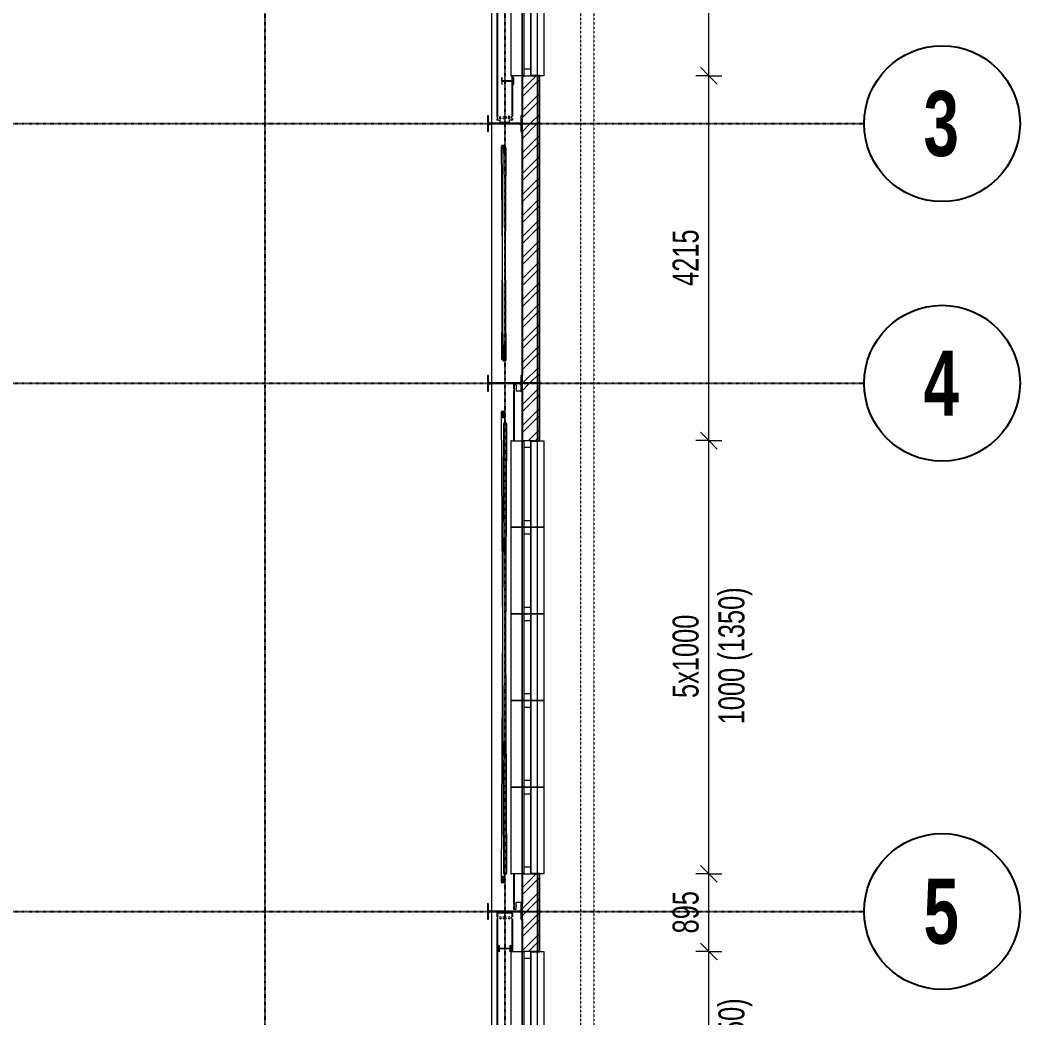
# Model space of a CAD drawing. Header units: millimetres. Extents: x 175370 to 209523, y 3478 to 159868.
# Drawn here: x 194161 to 205708, y 130568 to 142089 of the extents above; entities that cross this region are included whole.
import ezdxf

# ---------------------------------------------------------------- set-up
doc = ezdxf.new("R2010")
doc.units = ezdxf.units.MM
doc.linetypes.add('1_Čerchovaná 6_0mm', pattern=[12, 6, -3, 0, -3])
doc.linetypes.add('3_Čárkovaná 1_0mm', pattern=[2, 1, -1])
for name, color, linetype, lineweight in [('A-ANNO-DIMS', 7, 'Continuous', 9), ('A-ANNO-DIMS-150', 7, 'Continuous', 9), ('A-DETL-MBND', 7, '3_Čárkovaná 1_0mm', 9), ('A-DETL-THIN', 7, 'Continuous', 9), ('A-GENM', 7, 'Continuous', 9), ('A-GLAZ', 7, 'Continuous', 9), ('A-GLAZ-SILL', 7, 'Continuous', 9), ('A-WALL', 7, 'Continuous', 9), ('A-WALL-1', 7, 'Continuous', 25), ('S-BEAM', 7, 'Continuous', 9), ('S-COLS', 7, 'Continuous', 9)]:
    doc.layers.add(name, color=color, linetype=linetype, lineweight=lineweight)
for name, color, linetype, lineweight, true_color in [('A-WALL-PATT-1', 9, 'Continuous', 9, 0x808080), ('S-GRID-1', 9, '1_Čerchovaná 6_0mm', 25, 0x808080), ('S-GRID-IDEN', 9, 'Continuous', 25, 0x808080), ('S-GRID-IDEN-1', 9, 'Continuous', 9, 0x808080)]:
    doc.layers.add(name, color=color, linetype=linetype, lineweight=lineweight, true_color=true_color)
doc.styles.add('Arial', font='arial.ttf', dxfattribs={"width": 0.7, "height": 300})
doc.styles.add('Arial_B', font='arialbd.ttf', dxfattribs={"width": 0.7, "height": 750})
doc.dimstyles.new('Vnitřní_-_průhledné', dxfattribs={"dimscale": 304.8, "dimtxt": 306.07782, "dimasz": 0.639764, "dimexe": 0.492126, "dimexo": 0.0625, "dimgap": 0.098425, "dimtad": 1, "dimdec": 0, "dimrnd": 5, "dimzin": 0, "dimdsep": 46, "dimtxsty": 'Arial', "dimblk1": 'OBLIQUE', "dimblk2": 'OBLIQUE', "dimsah": 1, "dimcen": 0.09, "dimdle": 0.492126, "dimazin": 0, "dimtfac": 1, "dimtdec": 4, "dimtix": 1, "dimtmove": 0, "dimatfit": 3, "dimfxl": 0.492126, "dimfxlon": 1, "dimtvp": 1, "dimtolj": 1, "dimtzin": 0, "dimarcsym": 2})
doc.dimstyles.new('Vnitřní_-_průhledné_1', dxfattribs={"dimscale": 304.8, "dimtxt": 306.07782, "dimasz": 0.639764, "dimexe": 0.492126, "dimexo": 0.0625, "dimgap": 0.098425, "dimtad": 1, "dimdec": 0, "dimrnd": 5, "dimzin": 0, "dimdsep": 46, "dimtxsty": 'Arial', "dimblk1": 'OBLIQUE', "dimblk2": 'OBLIQUE', "dimsah": 1, "dimcen": 0.09, "dimdle": 0.492126, "dimazin": 0, "dimtfac": 1, "dimtdec": 4, "dimtix": 1, "dimtmove": 2, "dimatfit": 3, "dimfxl": 0.492126, "dimfxlon": 1, "dimtvp": 1, "dimtolj": 1, "dimtzin": 0, "dimarcsym": 2})
pattern_1 = [(45.00036, (0, 0), (-121.23422, 121.2327), []), (45.00036, (80.82, 0.0005), (-121.23422, 121.2327), [])]

# ---------------------------------------------------------------- blocks, each defined once
blk = doc.blocks.new('Sloup IPE - 387935-1NP')
at = {"layer": 'S-COLS'}
for p, q in [((243670, 18022), (243577, 17868)), ((243648, 17959), (243681, 18015)), ((243681, 18015), (243670, 18022)), ((243588, 17861), (243622, 17916)), ((243651, 17923), (243934, 17753)), ((243939, 17760), (243655, 17931)), ((243577, 17868), (243588, 17861)), ((243920, 17661), (244012, 17816)), ((244001, 17823), (243968, 17767)), ((244012, 17816), (244001, 17823)), ((243941, 17724), (243908, 17668)), ((243908, 17668), (243920, 17661))]:
    blk.add_line(p, q, dxfattribs=at)
at = {"layer": 'S-COLS', "flags": 128}
for points in [[(243622, 17916), (243625, 17920), (243628, 17923), (243632, 17925), (243637, 17926), (243642, 17926), (243646, 17925), (243651, 17923)], [(243655, 17931), (243651, 17933), (243648, 17937), (243646, 17941), (243645, 17946), (243645, 17951), (243646, 17955), (243648, 17959)], [(243934, 17753), (243938, 17750), (243941, 17746), (243943, 17742), (243944, 17737), (243944, 17733), (243943, 17728), (243941, 17724)], [(243968, 17767), (243965, 17763), (243961, 17760), (243957, 17758), (243952, 17757), (243948, 17757), (243943, 17758), (243939, 17760)]]:
    blk.add_lwpolyline(points, dxfattribs=at)
blk = doc.blocks.new('Sloup IPE - 387972-1NP')
at = {"layer": 'S-COLS'}
for p, q in [((242125, 15453), (242033, 15298)), ((242104, 15390), (242137, 15446)), ((242394, 15191), (242111, 15361)), ((242137, 15446), (242125, 15453)), ((242033, 15298), (242044, 15291)), ((242044, 15291), (242077, 15347)), ((242106, 15354), (242390, 15184)), ((242375, 15092), (242468, 15247)), ((242457, 15254), (242423, 15198)), ((242468, 15247), (242457, 15254)), ((242397, 15155), (242364, 15099)), ((242364, 15099), (242375, 15092))]:
    blk.add_line(p, q, dxfattribs=at)
at = {"layer": 'S-COLS', "flags": 128}
for points in [[(242077, 15347), (242080, 15351), (242084, 15354), (242088, 15356), (242093, 15357), (242097, 15357), (242102, 15356), (242106, 15354)], [(242111, 15361), (242107, 15364), (242104, 15368), (242102, 15372), (242101, 15377), (242101, 15381), (242102, 15386), (242104, 15390)], [(242390, 15184), (242394, 15181), (242397, 15177), (242399, 15173), (242400, 15168), (242400, 15164), (242399, 15159), (242397, 15155)], [(242423, 15198), (242420, 15194), (242417, 15191), (242413, 15189), (242408, 15188), (242403, 15188), (242399, 15189), (242394, 15191)]]:
    blk.add_lwpolyline(points, dxfattribs=at)
blk = doc.blocks.new('Sloup IPE - 388009-1NP')
at = {"layer": 'S-COLS'}
for p, q in [((238984, 10227), (238891, 10072)), ((238962, 10164), (238995, 10220)), ((238995, 10220), (238984, 10227)), ((238891, 10072), (238903, 10065)), ((238903, 10065), (238936, 10121)), ((238965, 10128), (239249, 9958)), ((239253, 9965), (238969, 10135)), ((239234, 9866), (239327, 10021)), ((239315, 10028), (239282, 9972)), ((239327, 10021), (239315, 10028)), ((239256, 9929), (239222, 9873)), ((239222, 9873), (239234, 9866))]:
    blk.add_line(p, q, dxfattribs=at)
at = {"layer": 'S-COLS', "flags": 128}
for points in [[(238969, 10135), (238966, 10138), (238963, 10142), (238960, 10146), (238959, 10151), (238959, 10155), (238960, 10160), (238962, 10164)], [(238936, 10121), (238939, 10125), (238943, 10128), (238947, 10130), (238951, 10131), (238956, 10131), (238961, 10130), (238965, 10128)], [(239249, 9958), (239252, 9955), (239255, 9951), (239257, 9947), (239259, 9942), (239259, 9938), (239258, 9933), (239256, 9929)], [(239282, 9972), (239279, 9968), (239275, 9965), (239271, 9963), (239267, 9962), (239262, 9962), (239257, 9963), (239253, 9965)]]:
    blk.add_lwpolyline(points, dxfattribs=at)
blk = doc.blocks.new('Sloup IPE - 487111-1NP')
at = {"layer": 'S-COLS'}
for p, q in [((238810, 9685), (238848, 9747)), ((238830, 9705), (238816, 9681)), ((238853, 9744), (238839, 9721)), ((238936, 9649), (238839, 9707)), ((238842, 9711), (238938, 9653)), ((238848, 9747), (238853, 9744)), ((238816, 9681), (238810, 9685)), ((238924, 9616), (238938, 9640)), ((238930, 9613), (238924, 9616)), ((238967, 9675), (238930, 9613)), ((238948, 9656), (238962, 9679)), ((238962, 9679), (238967, 9675))]:
    blk.add_line(p, q, dxfattribs=at)
for centre, start, end in [((238836, 9701), 58.9896, 148.9896), ((238845, 9717), 148.9896, 238.9896), ((238932, 9643), 328.9896, 58.9896), ((238942, 9659), 238.9896, 328.9896)]:
    blk.add_arc(centre, 7, start, end, dxfattribs=at)
blk = doc.blocks.new('OKNO_1k - Okno Hala 1000x1000-V13-1NP')
at = {"layer": 'A-GENM'}
for p, q in [((498, 230), (-500, 230)), ((-500, 230), (-500, 220)), ((-500, 80), (-500, 220)), ((500, 220), (500, 230)), ((500, 220), (500, 100))]:
    blk.add_line(p, q, dxfattribs=at)
at = {"layer": 'A-GLAZ'}
for p, q in [((-500, 80), (-500, 0)), ((500, 80), (-500, 80)), ((-420, 80), (-420, 0)), ((420, 0), (420, 80)), ((500, 0), (500, 80)), ((500, 0), (-500, 0)), ((-500, 0), (500, 0)), ((-500, -150), (-500, 0)), ((500, -100), (500, -150)), ((500, -150), (-500, -150))]:
    blk.add_line(p, q, dxfattribs=at)
at = {"layer": 'A-GLAZ-SILL'}
blk.add_line((-500, 100), (500, 100), dxfattribs=at)
blk = doc.blocks.new('IPE - 489591-1NP')
at = {"layer": 'S-BEAM'}
for p, q in [((248436, 25740), (246860, 23118)), ((248443, 25736), (246867, 23114)), ((248443, 25736), (248436, 25740)), ((248451, 25732), (248443, 25736)), ((248451, 25732), (248469, 25721)), ((248484, 25746), (248469, 25721)), ((248575, 25691), (248484, 25746)), ((248575, 25691), (248560, 25666)), ((248576, 25656), (248560, 25666)), ((248584, 25652), (248574, 25636)), ((248576, 25656), (248584, 25652)), ((248591, 25648), (248583, 25635)), ((248591, 25648), (248584, 25652)), ((248584, 25652), (248584, 25652)), ((248567, 25623), (247008, 23030)), ((248572, 25616), (247015, 23025)), ((246856, 23111), (243757, 17956)), ((246863, 23107), (243762, 17949)), ((247003, 23022), (246725, 22559)), ((247010, 23018), (246732, 22555)), ((244149, 18273), (244119, 18224)), ((244156, 18269), (244126, 18220)), ((244117, 18220), (243906, 17870)), ((244124, 18216), (243915, 17868)), ((243746, 17937), (243738, 17924)), ((243745, 17920), (243738, 17924)), ((243754, 17936), (243745, 17920)), ((243753, 17915), (243745, 17920)), ((243745, 17920), (243745, 17920)), ((243753, 17915), (243770, 17905)), ((243759, 17885), (243770, 17905)), ((243759, 17885), (243850, 17830)), ((243850, 17830), (243862, 17850)), ((243878, 17840), (243862, 17850)), ((243885, 17835), (243878, 17840)), ((243896, 17853), (243885, 17835)), ((243885, 17835), (243885, 17836)), ((243892, 17831), (243885, 17835)), ((243901, 17846), (243892, 17831))]:
    blk.add_line(p, q, dxfattribs=at)
for centre, start, end in [((248509, 25667), 58.9896, 238.9896), ((248509, 25667), 238.9896, 58.9896), ((248543, 25646), 58.9896, 238.9896), ((248543, 25646), 238.9896, 58.9896), ((248543, 25646), 298.9896, 313.9896), ((248577, 25626), 58.9896, 105.6424), ((248577, 25626), 192.3369, 238.9896), ((243751, 17946), 238.9896, 285.6424), ((243751, 17946), 12.3369, 58.9896), ((243786, 17926), 58.9896, 238.9896), ((243786, 17926), 118.9896, 133.9896), ((243786, 17926), 238.9896, 58.9896), ((243820, 17905), 58.9896, 238.9896), ((243820, 17905), 238.9896, 310.5265), ((243820, 17905), 250.9124, 310.5265), ((243820, 17905), 58.9896, 73.9896), ((243820, 17905), 4.1027, 58.9896), ((243838, 17896), 178.5903, 238.9896), ((243838, 17896), 178.5903, 202.75), ((243820, 17905), 4.1027, 31.5462), ((243840, 17900), 58.9896, 149.1059), ((243840, 17900), 84.7371, 149.1059), ((243840, 17900), 58.9896, 71.8634), ((243840, 17900), 317.4537, 58.9896), ((243838, 17896), 226.9098, 238.9896), ((243838, 17896), 238.9896, 340.5255), ((243872, 17876), 137.4537, 238.9896), ((243875, 17880), 58.9896, 160.5255), ((243872, 17876), 238.9896, 340.5255), ((243875, 17880), 58.9896, 73.4948), ((243875, 17880), 317.4537, 58.9896), ((243872, 17876), 326.0204, 340.5255), ((243875, 17880), 317.4537, 331.9589), ((243907, 17855), 192.3369, 238.9896), ((243909, 17859), 58.9896, 105.6424)]:
    blk.add_arc(centre, 11, start, end, dxfattribs=at)
for points, knots in [([(248567, 25623), (248567, 25623), (248567, 25623), (248566, 25624), (248566, 25625), (248566, 25626), (248566, 25627), (248567, 25628), (248567, 25629), (248568, 25631), (248569, 25633), (248570, 25634), (248571, 25635), (248572, 25635), (248573, 25636), (248574, 25636), (248574, 25636), (248574, 25636), (248574, 25636)], [0, 0, 0, 0, 0.1, 0.15, 0.2, 0.25, 0.3, 0.35, 0.4, 0.5, 0.6, 0.65, 0.7, 0.75, 0.8, 0.85, 0.9, 1, 1, 1, 1]), ([(243754, 17936), (243754, 17936), (243755, 17936), (243755, 17936), (243756, 17936), (243757, 17937), (243758, 17937), (243758, 17938), (243760, 17939), (243761, 17941), (243762, 17942), (243762, 17944), (243762, 17945), (243762, 17946), (243762, 17947), (243762, 17948), (243762, 17948), (243762, 17949), (243762, 17949)], [-1, -1, -1, -1, -0.9, -0.85, -0.8, -0.75, -0.7, -0.65, -0.6, -0.5, -0.4, -0.35, -0.3, -0.25, -0.2, -0.15, -0.1, 0, 0, 0, 0]), ([(243898, 17863), (243898, 17862), (243897, 17861), (243896, 17859), (243896, 17857), (243896, 17856), (243896, 17855), (243896, 17855), (243896, 17854), (243896, 17853), (243896, 17853), (243896, 17853)], [-1, -1, -1, -1, -0.833333, -0.666667, -0.583333, -0.5, -0.416667, -0.333333, -0.25, -0.166667, 0, 0, 0, 0]), ([(243898, 17863), (243899, 17863), (243899, 17865), (243901, 17866), (243902, 17867), (243903, 17868), (243903, 17869), (243904, 17869), (243905, 17869), (243906, 17869), (243906, 17870), (243906, 17870)], [0, 0, 0, 0, 0.166667, 0.333333, 0.416667, 0.5, 0.583333, 0.666667, 0.75, 0.833333, 1, 1, 1, 1])]:
    blk.add_open_spline(points, degree=3, knots=knots, dxfattribs=at)
for points in [[(248568, 25631), (248568, 25632), (248569, 25632), (248569, 25633)], [(248574, 25636), (248574, 25636), (248574, 25636), (248574, 25636)], [(243754, 17936), (243754, 17936), (243754, 17936), (243755, 17936)], [(243759, 17939), (243760, 17939), (243760, 17940), (243761, 17941)], [(243898, 17863), (243898, 17862), (243897, 17861), (243896, 17859), (243896, 17859)], [(243896, 17853), (243896, 17853), (243896, 17853), (243896, 17853)], [(243898, 17863), (243899, 17863), (243899, 17864), (243900, 17865)]]:
    blk.add_open_spline(points, degree=3, dxfattribs=at)
blk = doc.blocks.new('OKNO_1k - Okno Hala 1000x1000-V12-1NP')
at = {"layer": 'A-GENM'}
for p, q in [((500, 230), (-500, 230)), ((-500, 230), (-500, 220)), ((-500, 100), (-500, 220)), ((500, 220), (500, 230)), ((500, 220), (500, 80))]:
    blk.add_line(p, q, dxfattribs=at)
at = {"layer": 'A-GLAZ'}
for p, q in [((-500, 80), (-500, 0)), ((500, 80), (-500, 80)), ((-420, 80), (-420, 0)), ((420, 0), (420, 80)), ((500, 0), (500, 80)), ((500, 0), (-500, 0)), ((-500, 0), (500, 0)), ((-500, -150), (-500, -100)), ((500, 0), (500, -150)), ((500, -150), (-500, -150))]:
    blk.add_line(p, q, dxfattribs=at)
at = {"layer": 'A-GLAZ-SILL'}
blk.add_line((-500, 100), (500, 100), dxfattribs=at)
blk = doc.blocks.new('IPE - 500084-1NP')
at = {"layer": 'S-BEAM'}
for p, q in [((239022, 10077), (239000, 10039)), ((239029, 10073), (239005, 10032)), ((239029, 10073), (239022, 10077)), ((239037, 10068), (239029, 10073)), ((239162, 9993), (239037, 10068)), ((238988, 10020), (235931, 4934)), ((238997, 10019), (235936, 4927)), ((239137, 9935), (238941, 9608)), ((239170, 9988), (239145, 9948)), ((239176, 9984), (239154, 9946)), ((239170, 9988), (239162, 9993)), ((239176, 9984), (239170, 9988)), ((239142, 9928), (238948, 9604)), ((236365, 5323), (236079, 4848)), ((236372, 5319), (236088, 4846)), ((235919, 4915), (235900, 4883)), ((235900, 4883), (235907, 4878)), ((235928, 4914), (235907, 4878)), ((235907, 4878), (235914, 4874)), ((235914, 4874), (236040, 4799)), ((236040, 4799), (236047, 4794)), ((236072, 4835), (236047, 4794)), ((236047, 4794), (236054, 4790)), ((236077, 4828), (236054, 4790))]:
    blk.add_line(p, q, dxfattribs=at)
for centre, start, end in [((238994, 10030), 238.9896, 285.6424), ((238994, 10030), 12.3369, 58.9896), ((239028, 10009), 58.9896, 238.9896), ((239028, 10009), 238.9896, 58.9896), ((239062, 9989), 58.9896, 238.9896), ((239062, 9989), 238.9896, 304.3583), ((239062, 9989), 238.9896, 304.3583), ((239062, 9989), 353.621, 58.9896), ((239062, 9989), 353.621, 58.9896), ((239080, 9978), 173.621, 238.9896), ((239080, 9978), 173.621, 199.7684), ((239080, 9978), 225.9159, 238.9896), ((239080, 9978), 58.9896, 124.3583), ((239080, 9978), 98.2108, 124.3583), ((239080, 9978), 238.9896, 58.9896), ((239080, 9978), 58.9896, 72.0634), ((239114, 9958), 58.9896, 238.9896), ((239114, 9958), 238.9896, 58.9896), ((239148, 9937), 192.3369, 238.9896), ((239148, 9937), 58.9896, 105.6424), ((235925, 4925), 238.9896, 285.6424), ((235925, 4925), 12.3369, 58.9896), ((235959, 4904), 58.9896, 238.9896), ((235959, 4904), 238.9896, 58.9896), ((235994, 4883), 58.9896, 238.9896), ((235994, 4883), 238.9896, 327.0679), ((235994, 4883), 58.9896, 73.9896), ((235994, 4883), 4.0468, 58.9896), ((235994, 4883), 48.0011, 58.9896), ((235994, 4883), 297.7085, 327.0679), ((235994, 4883), 4.0468, 37.0125), ((236014, 4878), 184.0468, 238.9896), ((236014, 4878), 184.0468, 238.9896), ((236014, 4878), 58.9896, 147.0679), ((236014, 4878), 103.0288, 147.0679), ((236014, 4878), 238.9896, 58.9896), ((236014, 4878), 238.9896, 253.9896), ((236014, 4878), 58.9896, 88.3491), ((236048, 4858), 58.9896, 238.9896), ((236048, 4858), 238.9896, 58.9896), ((236082, 4837), 192.3369, 238.9896), ((236082, 4837), 58.9896, 105.6424)]:
    blk.add_arc(centre, 11, start, end, dxfattribs=at)
for points, knots in [([(238997, 10019), (238997, 10019), (238997, 10019), (238998, 10019), (238998, 10020), (238999, 10020), (239000, 10021), (239001, 10021), (239002, 10022), (239003, 10024), (239004, 10026), (239005, 10027), (239005, 10028), (239005, 10029), (239005, 10030), (239005, 10031), (239005, 10032), (239005, 10032), (239005, 10032)], [-1, -1, -1, -1, -0.9, -0.85, -0.8, -0.75, -0.7, -0.65, -0.6, -0.5, -0.4, -0.35, -0.3, -0.25, -0.2, -0.15, -0.1, 0, 0, 0, 0]), ([(239137, 9935), (239137, 9935), (239137, 9935), (239137, 9936), (239137, 9936), (239137, 9937), (239137, 9938), (239137, 9939), (239138, 9941), (239139, 9943), (239140, 9944), (239141, 9945), (239142, 9946), (239143, 9947), (239144, 9947), (239144, 9947), (239145, 9948), (239145, 9948), (239145, 9948)], [0, 0, 0, 0, 0.1, 0.15, 0.2, 0.25, 0.3, 0.35, 0.4, 0.5, 0.6, 0.65, 0.7, 0.75, 0.8, 0.85, 0.9, 1, 1, 1, 1]), ([(235928, 4914), (235928, 4914), (235928, 4914), (235929, 4914), (235930, 4915), (235931, 4915), (235931, 4916), (235932, 4916), (235933, 4917), (235935, 4919), (235935, 4921), (235936, 4922), (235936, 4923), (235936, 4924), (235936, 4925), (235936, 4926), (235936, 4927), (235936, 4927), (235936, 4927)], [-1, -1, -1, -1, -0.9, -0.85, -0.8, -0.75, -0.7, -0.65, -0.6, -0.5, -0.4, -0.35, -0.3, -0.25, -0.2, -0.15, -0.1, 0, 0, 0, 0]), ([(236072, 4835), (236072, 4835), (236072, 4835), (236072, 4836), (236071, 4836), (236071, 4837), (236072, 4838), (236072, 4839), (236072, 4841), (236073, 4843), (236074, 4844), (236075, 4845), (236076, 4846), (236077, 4847), (236078, 4847), (236079, 4847), (236079, 4848), (236079, 4848), (236079, 4848)], [0, 0, 0, 0, 0.1, 0.15, 0.2, 0.25, 0.3, 0.35, 0.4, 0.5, 0.6, 0.65, 0.7, 0.75, 0.8, 0.85, 0.9, 1, 1, 1, 1])]:
    blk.add_open_spline(points, degree=3, knots=knots, dxfattribs=at)
blk.add_open_spline([(235933, 4917), (235934, 4918), (235934, 4918), (235935, 4919)], degree=3, dxfattribs=at)
blk = doc.blocks.new('Kruhové tyče - 505106-1NP')
at = {"layer": 'S-BEAM'}
for p, q in [((242064, 15011), (242053, 14992)), ((242045, 15008), (240733, 12801)), ((242015, 14879), (242080, 14987)), ((242029, 14952), (242024, 14943)), ((242053, 14992), (242029, 14952)), ((242038, 14947), (242033, 14938)), ((242062, 14987), (242038, 14947)), ((242073, 15005), (242062, 14987)), ((239359, 10413), (240767, 12780)), ((240657, 12674), (239325, 10434)), ((240114, 11732), (240028, 11587)), ((240037, 11582), (240123, 11726))]:
    blk.add_line(p, q, dxfattribs=at)
for centre, start_param, end_param in [((242062, 14998), 4.965069, 6.283185), ((242022, 14930), 4.459709, 4.965069), ((242062, 14998), 3.141593, 4.459709), ((240112, 11719), 1.318116, 1.823477), ((240112, 11719), 4.459709, 4.965069), ((240026, 11574), 4.459709, 4.965069), ((239342, 10424), 0, 3.141593), ((239342, 10424), 3.141593, 6.283185)]:
    blk.add_ellipse(centre, major_axis=(-17.2, 10.2), ratio=0.62459, start_param=start_param, end_param=end_param, dxfattribs=at)
blk = doc.blocks.new('Kruhové tyče - 505107-1NP')
at = {"layer": 'S-BEAM'}
for p, q in [((241996, 14878), (239248, 10361)), ((240675, 12630), (242030, 14857)), ((241237, 13602), (241325, 13746)), ((241333, 13740), (241246, 13597)), ((239266, 10361), (239286, 10394)), ((239283, 10340), (239330, 10418)), ((239286, 10394), (239296, 10409)), ((239295, 10388), (239304, 10404)), ((239255, 10342), (239266, 10361)), ((239264, 10337), (239275, 10355)), ((239275, 10355), (239295, 10388))]:
    blk.add_line(p, q, dxfattribs=at)
for centre, start_param, end_param in [((242013, 14867), 0, 3.141593), ((242013, 14867), 3.141593, 6.283185), ((241335, 13753), 1.318116, 1.823477), ((241248, 13610), 1.318116, 1.823477), ((241248, 13610), 4.459709, 4.965069), ((239306, 10417), 1.318116, 1.823477), ((239266, 10350), 0, 1.318116), ((239266, 10350), 1.823477, 3.141593)]:
    blk.add_ellipse(centre, major_axis=(-17.1, 10.4), ratio=0.624562, start_param=start_param, end_param=end_param, dxfattribs=at)
blk = doc.blocks.new('Kruhové tyče - 505273-1NP')
at = {"layer": 'S-BEAM'}
for p, q in [((243624, 17634), (242996, 16573)), ((243646, 17641), (243621, 17599)), ((243639, 17580), (243659, 17614)), ((243654, 17636), (243641, 17614)), ((242978, 16542), (242372, 15518)), ((242407, 15498), (243031, 16552)), ((242472, 15657), (242419, 15568)), ((242428, 15563), (242481, 15652)), ((242377, 15496), (242394, 15525)), ((242385, 15491), (242403, 15520)), ((242394, 15525), (242415, 15560)), ((242403, 15520), (242423, 15555))]:
    blk.add_line(p, q, dxfattribs=at)
for centre, start_param, end_param in [((243617, 17582), 4.874316, 4.965069), ((243641, 17624), 4.965069, 6.283185), ((243641, 17624), 3.141593, 4.459709), ((242468, 15640), 1.318116, 1.823477), ((242468, 15640), 4.459709, 4.965069), ((242390, 15508), 0, 1.318116), ((242390, 15508), 4.965069, 6.283185), ((242390, 15508), 1.823477, 3.141593), ((242410, 15543), 1.318116, 1.823477), ((242390, 15508), 3.141593, 4.459709), ((242410, 15543), 4.459709, 4.965069), ((242415, 15551), 4.459709, 4.965069)]:
    blk.add_ellipse(centre, major_axis=(-17.2, 10.2), ratio=0.875121, start_param=start_param, end_param=end_param, dxfattribs=at)
blk = doc.blocks.new('Kruhové tyče - 505274-1NP')
at = {"layer": 'S-BEAM'}
for p, q in [((243628, 17607), (242365, 15539)), ((243001, 16503), (243662, 17586)), ((243632, 17585), (243614, 17556)), ((243623, 17551), (243641, 17580)), ((243649, 17614), (243632, 17585)), ((243658, 17608), (243641, 17580)), ((242427, 15563), (242463, 15623)), ((242369, 15517), (242387, 15546)), ((242387, 15546), (242395, 15560)), ((242399, 15518), (242404, 15527))]:
    blk.add_line(p, q, dxfattribs=at)
for centre, start_param, end_param in [((243627, 17567), 1.318116, 1.823477), ((243645, 17597), 0, 1.318116), ((243645, 17597), 4.965069, 6.283185), ((243627, 17567), 4.459709, 4.965069), ((243645, 17597), 1.823477, 3.141593), ((243645, 17597), 3.141593, 4.459709), ((242382, 15528), 0, 1.318116), ((242382, 15528), 2.25919, 3.141593)]:
    blk.add_ellipse(centre, major_axis=(-17.1, 10.4), ratio=0.861694, start_param=start_param, end_param=end_param, dxfattribs=at)
blk = doc.blocks.new('Sloup IPE - 508076-1NP')
at = {"layer": 'S-COLS'}
for p, q in [((244037, 18314), (244000, 18251)), ((244000, 18251), (244006, 18247)), ((244006, 18247), (244020, 18271)), ((244029, 18287), (244043, 18310)), ((244029, 18273), (244126, 18215)), ((244128, 18219), (244032, 18277)), ((244043, 18310), (244037, 18314)), ((244152, 18245), (244138, 18222)), ((244157, 18241), (244152, 18245)), ((244128, 18206), (244114, 18182)), ((244114, 18182), (244120, 18179)), ((244120, 18179), (244157, 18241))]:
    blk.add_line(p, q, dxfattribs=at)
for centre, start, end in [((244026, 18267), 58.9896, 148.9896), ((244035, 18283), 148.9896, 238.9896), ((244122, 18209), 328.9896, 58.9896), ((244132, 18225), 238.9896, 328.9896)]:
    blk.add_arc(centre, 7, start, end, dxfattribs=at)
blk = doc.blocks.new('OKNO_1k - Okno Hala 1000x1000-V8-1NP')
at = {"layer": 'A-GENM'}
for p, q in [((500, 230), (-500, 230)), ((-500, 230), (-500, 220)), ((-500, 80), (-500, 220)), ((500, 220), (500, 230)), ((500, 220), (500, 80))]:
    blk.add_line(p, q, dxfattribs=at)
at = {"layer": 'A-GLAZ'}
for p, q in [((-500, 80), (-500, 0)), ((500, 80), (-500, 80)), ((-420, 80), (-420, 0)), ((420, 0), (420, 80)), ((500, 0), (500, 80)), ((500, 0), (-500, 0)), ((-500, 0), (500, 0)), ((-500, -150), (-500, 0)), ((500, 0), (500, -150)), ((500, -150), (-500, -150))]:
    blk.add_line(p, q, dxfattribs=at)
at = {"layer": 'A-GLAZ-SILL'}
blk.add_line((-500, 100), (500, 100), dxfattribs=at)
blk = doc.blocks.new('OKNO_1k - Okno Hala 1000x1000-V19-1NP')
at = {"layer": 'A-GENM'}
for p, q in [((500, 230), (-500, 230)), ((-500, 230), (-500, 220)), ((-500, 80), (-500, 220)), ((500, 220), (500, 230)), ((500, 220), (500, 100))]:
    blk.add_line(p, q, dxfattribs=at)
at = {"layer": 'A-GLAZ'}
for p, q in [((-500, 80), (-500, 0)), ((500, 80), (-500, 80)), ((-420, 80), (-420, 0)), ((420, 0), (420, 80)), ((500, 0), (500, 80)), ((500, 0), (-500, 0)), ((-500, 0), (500, 0)), ((-500, -150), (-500, 0)), ((500, -100), (500, -150)), ((500, -150), (-500, -150))]:
    blk.add_line(p, q, dxfattribs=at)
at = {"layer": 'A-GLAZ-SILL'}
blk.add_line((-500, 100), (500, 100), dxfattribs=at)
blk = doc.blocks.new('IPE - 568342-1NP')
at = {"layer": 'S-BEAM'}
for p, q in [((242293, 15148), (241995, 14652)), ((242302, 15147), (242002, 14648)), ((242327, 15204), (242305, 15167)), ((242334, 15200), (242310, 15160)), ((242323, 15134), (242318, 15127)), ((242364, 15099), (242318, 15127)), ((242334, 15200), (242327, 15204)), ((242355, 15188), (242331, 15147)), ((242342, 15196), (242334, 15200)), ((242355, 15188), (242342, 15196)), ((239419, 10367), (239236, 10062)), ((239426, 10363), (239241, 10055)), ((239262, 10042), (239277, 10067)), ((239334, 10032), (239277, 10067)), ((239225, 10043), (239210, 10018)), ((239210, 10018), (239217, 10014)), ((239233, 10042), (239217, 10014)), ((239217, 10014), (239224, 10009)), ((239224, 10009), (239237, 10002)), ((239237, 10002), (239254, 10029))]:
    blk.add_line(p, q, dxfattribs=at)
for centre, start, end in [((242299, 15157), 238.9896, 285.6424), ((242299, 15157), 12.3369, 58.9896), ((242333, 15137), 103.3548, 194.6244), ((242333, 15137), 155.5089, 181.5859), ((239230, 10052), 12.3369, 58.9896), ((239230, 10052), 238.9896, 285.6424), ((239264, 10032), 103.3548, 194.6244), ((239264, 10032), 129.4319, 142.4704)]:
    blk.add_arc(centre, 11, start, end, dxfattribs=at)
for points in [[(242302, 15147), (242302, 15147), (242302, 15147), (242303, 15147), (242304, 15147), (242304, 15148), (242305, 15148), (242306, 15149), (242307, 15150), (242308, 15152), (242309, 15153), (242310, 15155), (242310, 15156), (242310, 15157), (242310, 15158), (242310, 15159), (242310, 15159), (242310, 15160), (242310, 15160)], [(239233, 10042), (239233, 10042), (239233, 10042), (239234, 10042), (239235, 10042), (239236, 10043), (239236, 10043), (239237, 10044), (239238, 10045), (239240, 10047), (239241, 10048), (239241, 10050), (239241, 10051), (239241, 10052), (239241, 10053), (239241, 10054), (239241, 10054), (239241, 10055), (239241, 10055)]]:
    blk.add_open_spline(points, degree=3, knots=[-1, -1, -1, -1, -0.9, -0.85, -0.8, -0.75, -0.7, -0.65, -0.6, -0.5, -0.4, -0.35, -0.3, -0.25, -0.2, -0.15, -0.1, 0, 0, 0, 0], dxfattribs=at)
for points in [[(239238, 10045), (239239, 10045), (239239, 10046), (239240, 10047)], [(239233, 10042), (239233, 10042), (239233, 10042), (239234, 10042)]]:
    blk.add_open_spline(points, degree=3, dxfattribs=at)
blk = doc.blocks.new('Osnova - 6mm-307864-1NP')
at = {"layer": 'S-GRID-IDEN'}
blk.add_circle((0, 0), 6, dxfattribs=at)
blk = doc.blocks.new('DIMBLOCK23-1NP')
at = {"layer": 'A-ANNO-DIMS-150', "lineweight": 18}
for p, q in [((202115, 131336), (202018, 131433)), ((202115, 131336), (202213, 131238)), ((202115, 126336), (202018, 126433)), ((202115, 126336), (202213, 126238))]:
    blk.add_line(p, q, dxfattribs=at)
at = {"layer": 'A-ANNO-DIMS-150'}
for p, q in [((202115, 131336), (201965, 131336)), ((202115, 126336), (202115, 131336)), ((202115, 131336), (202265, 131336)), ((202115, 126336), (201965, 126336)), ((202115, 126336), (202265, 126336))]:
    blk.add_line(p, q, dxfattribs=at)
at = {"layer": 'A-ANNO-DIMS-150', "color": 0, "char_height": 300, "attachment_point": 1, "rotation": 90, "line_spacing_factor": 0.941778, "style": 'Arial'}
for s, insert, width in [('1000 (1350)', (202226, 129213), 1859.07), ('5x1000', (201696, 129517), 1130.13)]:
    blk.add_mtext(s, dxfattribs=dict(at, insert=insert, width=width))
blk = doc.blocks.new('_Oblique')
at = {"color": 0, "linetype": 'ByBlock', "lineweight": -2}
blk.add_line((-0.5, -0.5), (0.5, 0.5), dxfattribs=at)
blk = doc.blocks.new('DIMBLOCK24-1NP')
at = {"layer": 'A-ANNO-DIMS-150', "lineweight": 18}
for p, q in [((202115, 132233), (202018, 132330)), ((202115, 132233), (202213, 132135)), ((202115, 131336), (202018, 131433)), ((202115, 131336), (202213, 131238))]:
    blk.add_line(p, q, dxfattribs=at)
at = {"layer": 'A-ANNO-DIMS-150'}
for p, q in [((202115, 132233), (201965, 132233)), ((202115, 131336), (202115, 132233)), ((202115, 132233), (202265, 132233)), ((202115, 131336), (201965, 131336)), ((202115, 131336), (202265, 131336))]:
    blk.add_line(p, q, dxfattribs=at)
at = {"layer": 'A-ANNO-DIMS-150', "color": 0, "insert": (201696, 131544), "char_height": 300, "width": 576.37, "attachment_point": 1, "rotation": 90, "line_spacing_factor": 0.941778, "style": 'Arial'}
blk.add_mtext('895', dxfattribs=at)
blk = doc.blocks.new('DIMBLOCK25-1NP')
at = {"layer": 'A-ANNO-DIMS-150', "lineweight": 18}
for p, q in [((202115, 137233), (202018, 137330)), ((202115, 137233), (202213, 137135)), ((202115, 132233), (202018, 132330)), ((202115, 132233), (202213, 132135))]:
    blk.add_line(p, q, dxfattribs=at)
at = {"layer": 'A-ANNO-DIMS-150'}
for p, q in [((202115, 137233), (201965, 137233)), ((202115, 132233), (202115, 137233)), ((202115, 137233), (202265, 137233)), ((202115, 132233), (201965, 132233)), ((202115, 132233), (202265, 132233))]:
    blk.add_line(p, q, dxfattribs=at)
at = {"layer": 'A-ANNO-DIMS-150', "color": 0, "char_height": 300, "attachment_point": 1, "rotation": 90, "line_spacing_factor": 0.941778, "style": 'Arial'}
for s, insert, width in [('1000 (1350)', (202226, 133958), 1859.07), ('5x1000', (201696, 134262), 1130.13)]:
    blk.add_mtext(s, dxfattribs=dict(at, insert=insert, width=width))
blk = doc.blocks.new('DIMBLOCK26-1NP')
at = {"layer": 'A-ANNO-DIMS-150'}
for p, q in [((202115, 141445), (201965, 141445)), ((202115, 137233), (202115, 141445)), ((202115, 141445), (202265, 141445)), ((202115, 137233), (201965, 137233)), ((202115, 137233), (202265, 137233))]:
    blk.add_line(p, q, dxfattribs=at)
at = {"layer": 'A-ANNO-DIMS-150', "lineweight": 18}
for p, q in [((202115, 141445), (202018, 141543)), ((202115, 141445), (202213, 141348)), ((202115, 137233), (202018, 137330)), ((202115, 137233), (202213, 137135))]:
    blk.add_line(p, q, dxfattribs=at)
at = {"layer": 'A-ANNO-DIMS-150', "color": 0, "insert": (201696, 139019), "char_height": 300, "width": 768.49, "attachment_point": 1, "rotation": 90, "line_spacing_factor": 0.941778, "style": 'Arial'}
blk.add_mtext('4215', dxfattribs=at)
blk = doc.blocks.new('DIMBLOCK27-1NP')
at = {"layer": 'A-ANNO-DIMS-150', "lineweight": 18}
for p, q in [((202115, 146445), (202018, 146543)), ((202115, 146445), (202213, 146348)), ((202115, 141445), (202018, 141543)), ((202115, 141445), (202213, 141348))]:
    blk.add_line(p, q, dxfattribs=at)
at = {"layer": 'A-ANNO-DIMS-150'}
for p, q in [((202115, 141445), (202115, 146595)), ((202115, 146445), (201965, 146445)), ((202115, 146445), (202265, 146445)), ((202115, 141445), (201965, 141445)), ((202115, 141445), (202265, 141445))]:
    blk.add_line(p, q, dxfattribs=at)
at = {"layer": 'A-ANNO-DIMS-150', "color": 0, "char_height": 300, "attachment_point": 1, "rotation": 90, "line_spacing_factor": 0.941778, "style": 'Arial'}
for s, insert, width in [('1000 (1350)', (202226, 143171), 1859.07), ('5x1000', (201696, 143475), 1130.13)]:
    blk.add_mtext(s, dxfattribs=dict(at, insert=insert, width=width))

msp = doc.modelspace()

# ---------------------------------------------------------------- hatches: boundary and pattern name
at = {"layer": 'A-WALL-PATT-1'}
h = msp.add_hatch(dxfattribs=at)
h.set_pattern_fill('FP_1', color=256, angle=76.01036, style=0, pattern_type=2)
h.set_pattern_definition(pattern_1)
h.paths.add_polyline_path([(199958.2, 140892.9), (200158.2, 140892.9), (200158.2, 141445.4), (199958.2, 141445.4), (199958.2, 140918.2)])
h.paths.add_polyline_path([(200158.2, 146445.4), (200158.2, 146990.4), (199958.2, 146990.4), (199958.2, 146445.4), (200058.2, 146445.4)])
h = msp.add_hatch(dxfattribs=at)
h.set_pattern_fill('FP_1', color=256, angle=76.01036, style=0, pattern_type=2)
h.set_pattern_definition(pattern_1)
h.paths.add_polyline_path([(200001, 137895.4), (200158.2, 137895.4), (200158.2, 140892.9), (199958.2, 140892.9), (199958.2, 137895.4)])
h = msp.add_hatch(dxfattribs=at)
h.set_pattern_fill('FP_1', color=256, angle=76.01036, style=0, pattern_type=2)
h.set_pattern_definition(pattern_1)
h.paths.add_polyline_path([(200158.2, 131797.9), (200158.2, 132232.6), (199958.2, 132232.6), (199958.2, 131797.9), (200001, 131797.9)])
h.paths.add_polyline_path([(199958.2, 137232.6), (200158.2, 137232.6), (200158.2, 137895.4), (199958.2, 137895.4), (199958.2, 137348)])
h = msp.add_hatch(dxfattribs=at)
h.set_pattern_fill('FP_1', color=256, angle=76.01036, style=0, pattern_type=2)
h.set_pattern_definition(pattern_1)
h.paths.add_polyline_path([(200158.2, 125414.4), (200158.2, 126335.6), (199958.2, 126335.6), (199958.2, 125614.4), (200134.2, 125614.4), (200134.2, 125414.4)])
h.paths.add_polyline_path([(199978.2, 131335.6), (200158.2, 131335.6), (200158.2, 131797.9), (199958.2, 131797.9), (199958.2, 131335.6)])

# ---------------------------------------------------------------- linework, layer by layer
at = {"layer": 'A-DETL-MBND'}
for p, q in [((200635.7, 124914.4), (200635.7, 150185.4)), ((200785.7, 150185.4), (200785.7, 124764.4))]:
    msp.add_line(p, q, dxfattribs=at)
at = {"layer": 'A-DETL-THIN'}
for p, q in [((200134.2, 153384.2), (200134.2, 125414.4)), ((199958.2, 153179.2), (199958.2, 125614.4))]:
    msp.add_line(p, q, dxfattribs=at)
at = {"layer": 'A-WALL'}
for p, q in [((199608.2, 140897.2), (199608.2, 146986.1)), ((199608.2, 137899.7), (199608.2, 140888.6)), ((199608.2, 131802.2), (199608.2, 137891.1)), ((199608.2, 126029), (199608.2, 131793.6))]:
    msp.add_line(p, q, dxfattribs=at)
at = {"layer": 'A-WALL-1'}
for p, q in [((199978.2, 141445.4), (199958.2, 141445.4)), ((199958.2, 141445.4), (199958.2, 140982.9)), ((200158.2, 141445.4), (200058.2, 141445.4)), ((200158.2, 137895.4), (200158.2, 141445.4)), ((199958.2, 140892.9), (200158.2, 140892.9)), ((199958.2, 140802.9), (199958.2, 137985.4)), ((200158.2, 137895.4), (199958.2, 137895.4)), ((200158.2, 137232.6), (200158.2, 137895.4)), ((199958.2, 137805.4), (199958.2, 137232.6)), ((199958.2, 137232.6), (199978.2, 137232.6)), ((200058.2, 137232.6), (200158.2, 137232.6)), ((199978.2, 132232.6), (199958.2, 132232.6)), ((199958.2, 132232.6), (199958.2, 131887.9)), ((200158.2, 132232.6), (200058.2, 132232.6)), ((200158.2, 131335.6), (200158.2, 132232.6)), ((199958.2, 131797.9), (200158.2, 131797.9)), ((199958.2, 131707.9), (199958.2, 131335.6)), ((199958.2, 131335.6), (199978.2, 131335.6)), ((200058.2, 131335.6), (200158.2, 131335.6))]:
    msp.add_line(p, q, dxfattribs=at)
at = {"layer": 'S-GRID-1'}
for p, q in [((196988.2, 158068.3), (196988.2, 120650.8)), ((199758.2, 158068.3), (199758.2, 120650.8)), ((177170.3, 140892.9), (203907.7, 140892.9)), ((177170.3, 137895.4), (203907.7, 137895.4)), ((177170.3, 131797.9), (203907.7, 131797.9))]:
    msp.add_line(p, q, dxfattribs=at)

# ---------------------------------------------------------------- block references
at = {"layer": 'A-GLAZ'}
for name, p, rotation in [('OKNO_1k - Okno Hala 1000x1000-V12-1NP', (200058.2, 141945.4), 89.99999999999629), ('OKNO_1k - Okno Hala 1000x1000-V19-1NP', (200058.2, 136732.6), 89.99999999999629), ('OKNO_1k - Okno Hala 1000x1000-V8-1NP', (200058.2, 135732.6), 89.99999999999629), ('OKNO_1k - Okno Hala 1000x1000-V8-1NP', (200058.2, 134732.6), 89.99999999999629), ('OKNO_1k - Okno Hala 1000x1000-V8-1NP', (200058.2, 133732.6), 89.99999999999629), ('OKNO_1k - Okno Hala 1000x1000-V12-1NP', (200058.2, 132732.6), 89.99999999999629), ('OKNO_1k - Okno Hala 1000x1000-V13-1NP', (200058.2, 130835.6), 89.99999999999626)]:
    msp.add_blockref(name, p, dxfattribs=dict(at, rotation=rotation))
at = {"layer": 'S-BEAM', "rotation": 31.01035950519297}
for name in ['IPE - 489591-1NP', 'Kruhové tyče - 505273-1NP', 'Kruhové tyče - 505274-1NP', 'IPE - 568342-1NP', 'Kruhové tyče - 505106-1NP', 'Kruhové tyče - 505107-1NP', 'IPE - 500084-1NP']:
    msp.add_blockref(name, (0, 0), dxfattribs=at)
at = {"layer": 'S-COLS', "rotation": 31.01035950519297}
for name in ['Sloup IPE - 508076-1NP', 'Sloup IPE - 387935-1NP', 'Sloup IPE - 387972-1NP', 'Sloup IPE - 388009-1NP', 'Sloup IPE - 487111-1NP']:
    msp.add_blockref(name, (0, 0), dxfattribs=at)
at = {"layer": 'S-GRID-IDEN', "xscale": 149.9999999999999, "yscale": 149.9999999999999, "zscale": 149.9999999999999, "rotation": 269.9999999999995}
for p in [(204807.7, 140892.9), (204807.7, 137895.4), (204807.7, 131797.9)]:
    msp.add_blockref('Osnova - 6mm-307864-1NP', p, dxfattribs=at)

# ---------------------------------------------------------------- texts
at = {"layer": 'S-GRID-IDEN-1', "char_height": 750, "width": 505.063, "attachment_point": 1, "style": 'Arial_B'}
for s, insert in [('\\fArial|b1|i0|c238|p34|;\\W.7;3', (204594.3, 141269.6)), ('\\fArial|b1|i0|c238|p34|;\\W.7;4', (204594.3, 138272.1)), ('\\fArial|b1|i0|c238|p34|;\\W.7;5', (204594.3, 132174.6))]:
    msp.add_mtext(s, dxfattribs=dict(at, insert=insert))

# ---------------------------------------------------------------- dimensions: what is measured, and where the dimension line sits
at = {"layer": 'A-ANNO-DIMS'}
for base, p1, p2, picture, middle in [((202115, 146445.4), (201965, 141445.4), (201965, 146445.4), 'DIMBLOCK27-1NP', (202115, 143945.4)), ((202115, 137232.6), (201965, 132232.6), (201965, 137232.6), 'DIMBLOCK25-1NP', (202115, 134732.6))]:
    dim = msp.add_linear_dim(base=base, p1=p1, p2=p2, angle=90, text='5x1000\\X1000 (1350)', dimstyle='Vnitřní_-_průhledné', override={"dimpost": '<>', "dimfxl": 5000}, dxfattribs=at)
    dim.commit()
    dim.dimension.update_dxf_attribs({"geometry": picture, "text_midpoint": middle})
for base, p1, p2, override, picture, middle in [((202115, 141445.4), (201965, 137232.6), (201965, 141445.4), {"dimpost": '<>', "dimfxl": 4212.8}, 'DIMBLOCK26-1NP', (201931.9, 139339)), ((202115, 132232.6), (201965, 131335.6), (201965, 132232.6), {"dimpost": '<>', "dimfxl": 896.946878}, 'DIMBLOCK24-1NP', (201931.9, 131784.1))]:
    dim = msp.add_linear_dim(base=base, p1=p1, p2=p2, angle=90, dimstyle='Vnitřní_-_průhledné', override=override, dxfattribs=at)
    dim.commit()
    dim.dimension.update_dxf_attribs({"geometry": picture, "text_midpoint": middle})
dim = msp.add_linear_dim(base=(202115, 131335.6), p1=(201965, 126335.6), p2=(201965, 131335.6), angle=90, text='5x1000\\X1000 (1350)', dimstyle='Vnitřní_-_průhledné_1', override={"dimpost": '<>', "dimfxl": 5000}, dxfattribs=at)
dim.commit()
dim.dimension.update_dxf_attribs({"geometry": 'DIMBLOCK23-1NP', "text_midpoint": (202095.6, 129517.1), "dimtype": 160, "text_rotation": 90})

doc.saveas('drawing.dxf')
